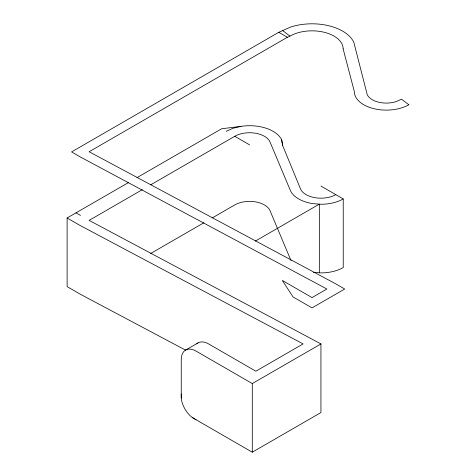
<?xml version="1.0" encoding="UTF-8"?>
<svg xmlns="http://www.w3.org/2000/svg" width="476" height="476" viewBox="0 0 476 476"><rect width="100%" height="100%" fill="white"/><g stroke="black" fill="none" stroke-linecap="round" stroke-linejoin="round"><path stroke-width="0.71" d="M181.249 394.033L181.302 398.727A18.576 10.722 60 0 0 192.066 417.375L196.112 419.767M335.8 194.642A21.015 12.132 0 0 1 300.642 189.198L282.661 145.555L281.685 139.914A33.207 19.171 0 0 0 241.017 126.36L221.673 128.752L136.987 177.643M408.878 104.75L401.518 99.216L396.21 101.566A19.772 11.412 0 0 1 367.228 94.641L353.829 42.322A43.28 24.984 0 0 0 290.384 27.15L278.781 32.291L71.578 151.915L80.2 156.89L326.881 289.015L312.024 297.595L282.304 280.435L293.002 296.905L312.024 307.889L344.713 289.015L335.8 283.869L89.119 151.743L287.397 37.265L289.991 36.117L282.637 30.577M185.753 350.229L80.2 294.162L67.122 286.611L67.122 217.978L128.645 182.457M142.366 189.638L89.119 220.376L320.937 343.922L320.937 412.561L252.286 452.2L192.637 417.761M150.708 184.819L234.745 136.297A21.015 12.132 0 0 1 269.91 141.741L290.491 190.769A31.523 18.201 0 0 0 312.78 203.639L320.937 204.263A31.523 18.201 0 0 0 343.232 198.932L343.232 267.566A31.523 18.201 0 0 1 320.937 272.897L313.511 272.332M150.708 253.458L203.954 222.714M212.296 217.901L234.745 204.936A21.015 12.132 0 0 1 269.91 210.374L290.491 259.408A31.523 18.201 0 0 0 291.086 260.545M255.303 241.118L319.342 204.139L319.342 272.778M185.604 350.092L198.087 342.887M181.249 398.043L181.249 359.713A21.015 12.132 60 0 1 196.112 351.133L252.286 383.561L320.937 343.922M226.13 131.322L233.008 128.276L241.017 126.36M278.781 32.291L287.397 37.265M234.745 136.297L249.608 144.877M320.937 186.062L343.232 198.932M76.041 212.831L80.498 215.402M67.122 217.978L80.2 225.529L303.105 343.922L255.85 371.209L208.595 343.922A21.015 12.132 60 0 0 196.802 343.833M343.119 48.82L354.376 91.719A31.928 18.433 0 0 0 374.1 108.724A31.928 18.433 0 0 0 408.866 104.744M281.685 139.914L282.661 145.555M252.286 383.561L252.286 452.2M289.985 36.111A31.118 17.963 0 0 1 323.924 32.201A31.118 17.963 0 0 1 343.131 48.82"/></g></svg>
